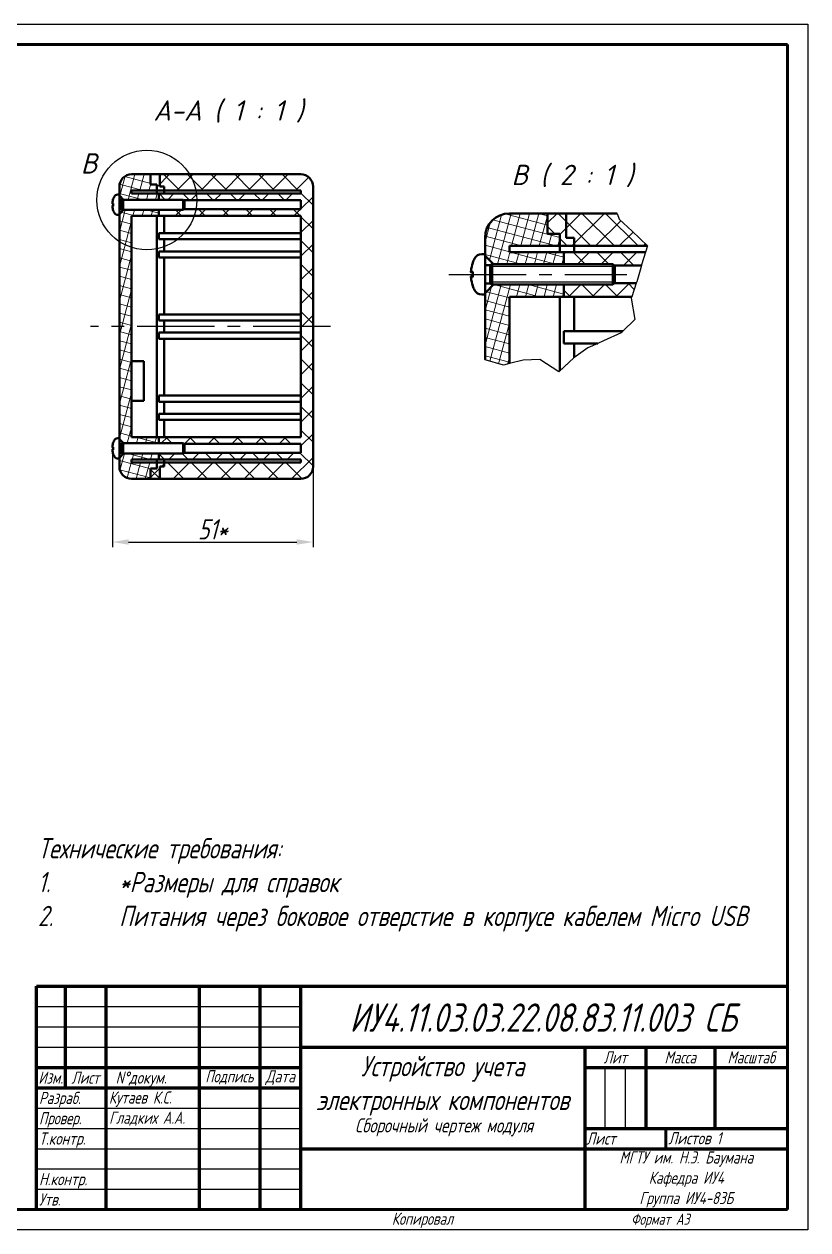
# Model space of a CAD drawing. Header units: millimetres. Extents: x 3004 to 4026, y 1209 to 1506.
# Drawn here: x 3230.8 to 3423.8, y 1208.8 to 1505.8 of the extents above; entities that cross this region are included whole.
import ezdxf

# ---------------------------------------------------------------- set-up
doc = ezdxf.new("R2010")
doc.units = ezdxf.units.MM
doc.linetypes.add('CENTER2', pattern=[28.575, 19.05, -3.175, 3.175, -3.175])
for name, color, linetype, lineweight in [('Format', 7, 'Continuous', 60), ('Tonk', 7, 'Continuous', 25), ('Видимый контур (ГОСТ)', 7, 'Continuous', 50), ('Граница выносного элемента (ГОСТ)', 7, 'Continuous', 25), ('Линия обрыва (ГОСТ)', 7, 'Continuous', 25), ('Обозначение (ГОСТ)', 7, 'Continuous', 25), ('Штриховка (ГОСТ)', 7, 'Continuous', 18)]:
    doc.layers.add(name, color=color, linetype=linetype, lineweight=lineweight)
doc.layers.add('KONTUR', color=7, linetype='Continuous')
doc.styles.get("Standard").update_dxf_attribs({"font": '', "width": 0.8, "oblique": 15})
doc.styles.add('Увеличенный текст (ГОСТ)', font='GOST Common Italic.ttf')
doc.styles.get('Standard').set_extended_font_data('GOST type B')
doc.dimstyles.new('ISO-25', dxfattribs={"dimtxt": 2.5, "dimasz": 2.5, "dimexe": 1.25, "dimexo": 0.625, "dimtad": 1, "dimtxsty": 'Standard', "dimcen": 2.5, "dimadec": 0, "dimazin": 0, "dimtfac": 1, "dimtmove": 0, "dimatfit": 3, "dimfxl": 1, "dimarcsym": 0})

# ---------------------------------------------------------------- blocks, each defined once
blk = doc.blocks.new('2dDetail0')
at = {"layer": 'Граница выносного элемента (ГОСТ)'}
blk.add_circle((241.36, 244.42), 12.28, dxfattribs=at)
at = {"layer": 'Граница выносного элемента (ГОСТ)', "insert": (225.1, 250.94), "char_height": 5, "attachment_point": 7, "style": 'Увеличенный текст (ГОСТ)'}
blk.add_mtext('B', dxfattribs=at)
blk = doc.blocks.new('*D22')
at = {"layer": 'Tonk', "color": 0, "lineweight": -2, "transparency": 16777216}
for p, q in [((3252.56, 1400.4), (3252.56, 1376.96)), ((3301.98, 1400.4), (3301.98, 1376.96)), ((3256.56, 1378.21), (3297.98, 1378.21))]:
    blk.add_line(p, q, dxfattribs=at)
at = {"layer": 'Tonk', "color": 0, "transparency": 16777216}
for points in [[(3256.56, 1378.88), (3256.56, 1377.55), (3252.56, 1378.21)], [(3297.98, 1378.88), (3297.98, 1377.55), (3301.98, 1378.21)]]:
    blk.add_solid(points, dxfattribs=at)
at = {"layer": 'Tonk', "color": 0, "transparency": 16777216, "insert": (3277.27, 1381.34), "char_height": 2.5, "attachment_point": 5}
blk.add_mtext('{\\H2x;51*}', dxfattribs=at)
blk = doc.blocks.new('*U34')
at = {"layer": 'Tonk', "color": 0, "linetype": 'CENTER2', "transparency": 16777216}
blk.add_line((25.81, 0), (-33.33, 0), dxfattribs=at)
blk = doc.blocks.new('*U35')
at = {"layer": 'Tonk', "color": 0, "linetype": 'CENTER2', "transparency": 16777216}
blk.add_line((-25.55, 0), (18.32, 0), dxfattribs=at)

msp = doc.modelspace()

# ---------------------------------------------------------------- hatches: boundary and pattern name
at = {"layer": 'Штриховка (ГОСТ)'}
h = msp.add_hatch(dxfattribs=at)
h.set_pattern_fill('ANSI37', color=256, scale=0.69, angle=120, style=0)
edge = h.paths.add_edge_path()
edge.add_ellipse((3257.278, 1396.782), major_axis=(0, 3), ratio=1, start_angle=90, end_angle=180, ccw=False)
edge.add_line((3254.278, 1396.782), (3254.278, 1398.782))
edge.add_line((3254.278, 1398.782), (3254.278, 1398.982))
edge.add_line((3254.278, 1398.982), (3255.328, 1400.032))
edge.add_line((3255.328, 1400.032), (3263.978, 1400.032))
edge.add_line((3263.978, 1400.032), (3263.978, 1398.532))
edge.add_line((3263.978, 1398.532), (3257.278, 1398.532))
edge.add_line((3257.278, 1398.532), (3257.278, 1397.782))
edge.add_line((3257.278, 1397.782), (3263.489, 1397.782))
edge.add_line((3263.489, 1397.782), (3263.489, 1396.247))
edge.add_line((3263.489, 1396.247), (3261.968, 1396.247))
edge.add_line((3261.968, 1396.247), (3261.968, 1393.782))
edge.add_line((3261.968, 1393.782), (3257.278, 1393.782))
edge = h.paths.add_edge_path()
edge.add_ellipse((3257.278, 1465.782), major_axis=(3, 0), ratio=1, start_angle=90, end_angle=180, ccw=False)
edge.add_line((3257.278, 1468.782), (3261.993, 1468.782))
edge.add_line((3261.993, 1468.782), (3261.993, 1466.287))
edge.add_line((3261.993, 1466.287), (3263.464, 1466.287))
edge.add_line((3263.464, 1466.287), (3263.464, 1464.782))
edge.add_line((3263.464, 1464.782), (3257.278, 1464.782))
edge.add_line((3257.278, 1464.782), (3257.278, 1464.032))
edge.add_line((3257.278, 1464.032), (3263.978, 1464.032))
edge.add_line((3263.978, 1464.032), (3263.978, 1462.532))
edge.add_line((3263.978, 1462.532), (3255.328, 1462.532))
edge.add_line((3255.328, 1462.532), (3254.278, 1463.582))
edge.add_line((3254.278, 1463.582), (3254.278, 1463.782))
edge.add_line((3254.278, 1463.782), (3254.278, 1465.782))
h.paths.add_polyline_path([(3254.278, 1403.582), (3254.278, 1403.782), (3254.278, 1458.782), (3254.278, 1458.982), (3255.328, 1460.032), (3263.978, 1460.032), (3263.978, 1458.532), (3257.278, 1458.532), (3257.278, 1422.782), (3257.278, 1422.782), (3257.278, 1412.982), (3257.278, 1412.982), (3257.278, 1404.032), (3263.978, 1404.032), (3263.978, 1402.532), (3255.328, 1402.532)])
h = msp.add_hatch(dxfattribs=at)
h.set_pattern_fill('ANSI37', color=256, scale=1.3, style=0)
edge = h.paths.add_edge_path()
edge.add_line((3301.978, 1396.782), (3301.978, 1465.782))
edge.add_ellipse((3298.978, 1465.782), major_axis=(0, 3), ratio=1, start_angle=270, end_angle=360)
edge.add_line((3298.978, 1468.782), (3261.978, 1468.782))
edge.add_line((3261.978, 1468.782), (3261.978, 1466.282))
edge.add_line((3261.978, 1466.282), (3263.478, 1466.282))
edge.add_line((3263.478, 1466.282), (3263.478, 1464.782))
edge.add_line((3263.478, 1464.782), (3298.978, 1464.782))
edge.add_line((3298.978, 1464.782), (3298.978, 1464.032))
edge.add_line((3298.978, 1464.032), (3263.978, 1464.032))
edge.add_line((3263.978, 1464.032), (3263.978, 1462.532))
edge.add_line((3263.978, 1462.532), (3270.002, 1462.532))
edge.add_line((3270.002, 1462.532), (3270.152, 1462.382))
edge.add_line((3270.152, 1462.382), (3298.978, 1462.382))
edge.add_line((3298.978, 1462.382), (3298.978, 1460.182))
edge.add_line((3298.978, 1460.182), (3270.152, 1460.182))
edge.add_line((3270.152, 1460.182), (3270.002, 1460.032))
edge.add_line((3270.002, 1460.032), (3263.978, 1460.032))
edge.add_line((3263.978, 1460.032), (3263.978, 1458.532))
edge.add_line((3263.978, 1458.532), (3298.978, 1458.532))
edge.add_line((3298.978, 1458.532), (3298.978, 1404.032))
edge.add_line((3298.978, 1404.032), (3263.978, 1404.032))
edge.add_line((3263.978, 1404.032), (3263.978, 1402.532))
edge.add_line((3263.978, 1402.532), (3270.002, 1402.532))
edge.add_line((3270.002, 1402.532), (3270.152, 1402.382))
edge.add_line((3270.152, 1402.382), (3298.978, 1402.382))
edge.add_line((3298.978, 1402.382), (3298.978, 1400.182))
edge.add_line((3298.978, 1400.182), (3270.152, 1400.182))
edge.add_line((3270.152, 1400.182), (3270.002, 1400.032))
edge.add_line((3270.002, 1400.032), (3263.978, 1400.032))
edge.add_line((3263.978, 1400.032), (3263.978, 1398.532))
edge.add_line((3263.978, 1398.532), (3298.978, 1398.532))
edge.add_line((3298.978, 1398.532), (3298.978, 1397.782))
edge.add_line((3298.978, 1397.782), (3263.478, 1397.782))
edge.add_line((3263.478, 1397.782), (3263.478, 1396.282))
edge.add_line((3263.478, 1396.282), (3261.978, 1396.282))
edge.add_line((3261.978, 1396.282), (3261.978, 1393.782))
edge.add_line((3261.978, 1393.782), (3298.978, 1393.782))
edge.add_ellipse((3298.978, 1396.782), major_axis=(3, 0), ratio=1, start_angle=270, end_angle=360)
h = msp.add_hatch(dxfattribs=at)
h.set_pattern_fill('ANSI37', color=256, scale=0.69, angle=120, style=0)
edge = h.paths.add_edge_path()
edge.add_ellipse((3350.327, 1453.145), major_axis=(0, -6), ratio=1, start_angle=180, end_angle=270, ccw=False)
edge.add_line((3350.327, 1459.145), (3359.683, 1459.145))
edge.add_line((3359.683, 1459.145), (3359.683, 1454.134))
edge.add_line((3359.683, 1454.134), (3362.718, 1454.134))
edge.add_line((3362.718, 1454.134), (3362.718, 1451.145))
edge.add_line((3362.718, 1451.145), (3350.327, 1451.145))
edge.add_line((3350.327, 1451.145), (3350.327, 1449.645))
edge.add_line((3350.327, 1449.645), (3363.727, 1449.645))
edge.add_line((3363.727, 1449.645), (3363.727, 1446.645))
edge.add_line((3363.727, 1446.645), (3346.427, 1446.645))
edge.add_line((3346.427, 1446.645), (3344.327, 1448.745))
edge.add_line((3344.327, 1448.745), (3344.327, 1449.145))
edge.add_line((3344.327, 1449.145), (3344.327, 1453.145))
h.paths.add_polyline_path([(3344.327, 1439.145), (3344.327, 1439.545), (3346.427, 1441.645), (3363.727, 1441.645), (3363.727, 1438.645), (3350.327, 1438.645), (3350.327, 1422.151), (3348.853, 1421.778), (3344.352, 1423.119), (3344.327, 1423.187)])
h = msp.add_hatch(dxfattribs=at)
h.set_pattern_fill('ANSI37', color=256, scale=1.3, style=0)
h.paths.add_polyline_path([(3363.727, 1438.645), (3380.45, 1438.645), (3381.578, 1441.945), (3376.075, 1441.945), (3375.775, 1441.645), (3363.727, 1441.645)])
h.paths.add_polyline_path([(3383.87, 1449.645), (3363.727, 1449.645), (3363.727, 1446.645), (3375.775, 1446.645), (3376.075, 1446.345), (3382.851, 1446.345), (3382.895, 1446.497)])
h.paths.add_polyline_path([(3376.895, 1459.145), (3377.364, 1457.764), (3380.579, 1454.77), (3384.342, 1451.168), (3384.334, 1451.145), (3362.727, 1451.145), (3362.727, 1454.145), (3359.727, 1454.145), (3359.727, 1459.145)])

# ---------------------------------------------------------------- linework, layer by layer
msp.add_line((3368.849, 1213.782), (3368.849, 1213.782))
at = {"layer": 'Format'}
for p, q in [((3418.849, 1500.782), (3023.849, 1500.782)), ((3418.849, 1213.782), (3418.849, 1500.782)), ((3388.901, 1233.782), (3388.901, 1228.782)), ((3418.849, 1213.782), (3011.849, 1213.782))]:
    msp.add_line(p, q, dxfattribs=at)
at = {"layer": 'Format', "lineweight": 70}
for p, q in [((3233.901, 1213.782), (3233.901, 1268.782)), ((3233.901, 1268.782), (3418.849, 1268.782)), ((3240.901, 1268.782), (3240.901, 1243.782)), ((3250.901, 1268.782), (3250.901, 1213.782)), ((3273.901, 1268.782), (3273.901, 1213.782)), ((3288.901, 1268.782), (3288.901, 1213.782)), ((3298.901, 1268.782), (3298.901, 1213.782)), ((3298.901, 1253.782), (3418.849, 1253.782)), ((3368.901, 1253.782), (3368.901, 1213.782)), ((3383.901, 1253.782), (3383.901, 1233.782)), ((3400.901, 1253.782), (3400.901, 1233.782)), ((3233.901, 1248.782), (3298.901, 1248.782)), ((3368.901, 1248.782), (3418.849, 1248.782)), ((3233.901, 1243.782), (3298.901, 1243.782)), ((3368.901, 1233.782), (3418.901, 1233.782)), ((3298.901, 1228.782), (3418.901, 1228.782))]:
    msp.add_line(p, q, dxfattribs=at)
at = {"layer": 'KONTUR'}
for p, q in [((3003.849, 1505.782), (3423.849, 1505.782)), ((3423.849, 1505.782), (3423.849, 1208.782)), ((3423.849, 1208.782), (3003.849, 1208.782))]:
    msp.add_line(p, q, dxfattribs=at)
at = {"layer": 'Tonk'}
for p, q in [((3376.327, 1446.093), (3346.127, 1446.093)), ((3376.327, 1442.197), (3346.127, 1442.197)), ((3233.901, 1263.782), (3298.901, 1263.782)), ((3233.901, 1258.782), (3298.901, 1258.782)), ((3233.901, 1253.782), (3298.901, 1253.782)), ((3373.901, 1233.782), (3373.901, 1248.782)), ((3378.901, 1233.782), (3378.901, 1248.782)), ((3233.901, 1238.782), (3298.901, 1238.782)), ((3233.901, 1233.782), (3298.901, 1233.782)), ((3233.901, 1228.782), (3298.901, 1228.782)), ((3233.901, 1223.782), (3298.901, 1223.782)), ((3233.901, 1218.782), (3298.901, 1218.782))]:
    msp.add_line(p, q, dxfattribs=at)
at = {"layer": 'Видимый контур (ГОСТ)'}
for p, q in [((3264.278, 1468.782), (3257.278, 1468.782)), ((3298.978, 1468.782), (3261.978, 1468.782)), ((3261.978, 1468.782), (3261.978, 1466.282)), ((3264.278, 1465.782), (3264.278, 1468.782)), ((3254.278, 1465.782), (3254.278, 1463.782)), ((3257.278, 1464.032), (3257.278, 1464.782)), ((3257.278, 1464.782), (3265.278, 1464.782)), ((3261.978, 1466.282), (3263.478, 1466.282)), ((3263.478, 1466.282), (3263.478, 1464.782)), ((3263.478, 1464.782), (3298.978, 1464.782)), ((3263.478, 1464.782), (3263.478, 1464.032)), ((3265.278, 1465.782), (3264.278, 1465.782)), ((3265.278, 1464.782), (3265.278, 1465.782)), ((3265.278, 1464.032), (3265.278, 1464.782)), ((3298.978, 1464.782), (3298.978, 1464.032)), ((3301.978, 1396.782), (3301.978, 1465.782)), ((3252.556, 1461.54), (3252.771, 1461.522)), ((3252.771, 1462.698), (3252.771, 1462.683)), ((3252.771, 1461.608), (3252.771, 1460.956)), ((3253.878, 1463.782), (3254.278, 1463.782)), ((3254.278, 1458.782), (3254.278, 1463.782)), ((3254.278, 1463.582), (3255.328, 1462.532)), ((3254.278, 1462.394), (3254.902, 1462.394)), ((3254.902, 1462.394), (3255.178, 1462.532)), ((3254.902, 1460.17), (3254.902, 1462.394)), ((3255.178, 1460.032), (3255.178, 1462.532)), ((3255.178, 1462.532), (3270.002, 1462.532)), ((3263.978, 1464.032), (3257.278, 1464.032)), ((3298.978, 1464.032), (3263.978, 1464.032)), ((3263.978, 1464.032), (3263.978, 1462.532)), ((3263.978, 1462.532), (3263.978, 1464.032)), ((3270.002, 1460.032), (3270.002, 1462.532)), ((3270.278, 1462.256), (3270.002, 1462.532)), ((3270.152, 1462.382), (3298.978, 1462.382)), ((3270.278, 1462.256), (3270.278, 1460.308)), ((3298.978, 1462.382), (3298.978, 1460.182)), ((3252.556, 1461.024), (3252.771, 1461.042)), ((3252.771, 1459.88), (3252.771, 1459.866)), ((3253.878, 1458.782), (3254.278, 1458.782)), ((3254.278, 1460.17), (3254.902, 1460.17)), ((3255.328, 1460.032), (3254.278, 1458.982)), ((3254.278, 1458.782), (3254.278, 1403.782)), ((3254.902, 1460.17), (3255.178, 1460.032)), ((3255.178, 1460.032), (3270.002, 1460.032)), ((3257.278, 1422.782), (3257.278, 1458.532)), ((3257.278, 1458.532), (3263.978, 1458.532)), ((3263.478, 1458.532), (3263.478, 1404.032)), ((3263.978, 1460.032), (3263.978, 1458.532)), ((3263.978, 1458.532), (3263.978, 1460.032)), ((3263.978, 1458.532), (3298.978, 1458.532)), ((3265.278, 1454.282), (3265.278, 1458.532)), ((3270.278, 1460.308), (3270.002, 1460.032)), ((3298.978, 1460.182), (3270.152, 1460.182)), ((3298.978, 1458.532), (3298.978, 1404.032)), ((3364.327, 1459.145), (3350.327, 1459.145)), ((3359.727, 1459.145), (3359.727, 1454.145)), ((3376.895, 1459.145), (3359.727, 1459.145)), ((3364.327, 1453.145), (3364.327, 1459.145)), ((3263.978, 1454.282), (3298.978, 1454.282)), ((3263.978, 1452.782), (3263.978, 1454.282)), ((3263.978, 1452.782), (3298.978, 1452.782)), ((3265.278, 1449.782), (3265.278, 1452.782)), ((3344.327, 1453.145), (3344.327, 1449.145)), ((3359.727, 1454.145), (3362.727, 1454.145)), ((3362.727, 1454.145), (3362.727, 1451.145)), ((3366.327, 1453.145), (3364.327, 1453.145)), ((3366.327, 1451.145), (3366.327, 1453.145)), ((3263.978, 1449.782), (3298.978, 1449.782)), ((3263.978, 1448.282), (3263.978, 1449.782)), ((3350.327, 1449.645), (3350.327, 1451.145)), ((3350.327, 1451.145), (3366.327, 1451.145)), ((3363.727, 1449.645), (3350.327, 1449.645)), ((3362.727, 1451.145), (3384.334, 1451.145)), ((3362.727, 1451.145), (3362.727, 1449.645)), ((3383.87, 1449.645), (3363.727, 1449.645)), ((3363.727, 1449.645), (3363.727, 1446.645)), ((3363.727, 1446.645), (3363.727, 1449.645)), ((3366.327, 1449.645), (3366.327, 1451.145)), ((3263.978, 1448.282), (3298.978, 1448.282)), ((3265.278, 1434.282), (3265.278, 1448.282)), ((3341.312, 1446.976), (3341.312, 1446.948)), ((3343.526, 1449.145), (3344.327, 1449.145)), ((3344.327, 1439.145), (3344.327, 1449.145)), ((3344.327, 1448.745), (3346.427, 1446.645)), ((3345.575, 1446.369), (3346.127, 1446.645)), ((3346.127, 1441.645), (3346.127, 1446.645)), ((3346.127, 1446.645), (3375.775, 1446.645)), ((3375.775, 1441.645), (3375.775, 1446.645)), ((3376.327, 1446.093), (3375.775, 1446.645)), ((3340.883, 1444.662), (3341.312, 1444.624)), ((3340.883, 1443.628), (3341.312, 1443.666)), ((3341.312, 1444.797), (3341.312, 1443.493)), ((3344.327, 1446.369), (3345.575, 1446.369)), ((3345.575, 1441.921), (3345.575, 1446.369)), ((3376.075, 1446.345), (3382.851, 1446.345)), ((3376.327, 1446.093), (3376.327, 1442.197)), ((3341.312, 1441.342), (3341.312, 1441.314)), ((3344.327, 1441.921), (3345.575, 1441.921)), ((3346.427, 1441.645), (3344.327, 1439.545)), ((3345.575, 1441.921), (3346.127, 1441.645)), ((3346.127, 1441.645), (3375.775, 1441.645)), ((3363.727, 1441.645), (3363.727, 1438.645)), ((3363.727, 1438.645), (3363.727, 1441.645)), ((3376.327, 1442.197), (3375.775, 1441.645)), ((3381.578, 1441.945), (3376.075, 1441.945)), ((3343.526, 1439.145), (3344.327, 1439.145)), ((3344.327, 1439.145), (3344.327, 1423.187)), ((3350.327, 1422.151), (3350.327, 1438.645)), ((3350.327, 1438.645), (3363.727, 1438.645)), ((3362.727, 1438.645), (3362.727, 1420.339)), ((3363.727, 1438.645), (3380.45, 1438.645)), ((3366.327, 1430.145), (3366.327, 1438.645)), ((3263.978, 1434.282), (3298.978, 1434.282)), ((3263.978, 1432.782), (3263.978, 1434.282)), ((3263.978, 1432.782), (3298.978, 1432.782)), ((3265.278, 1429.782), (3265.278, 1432.782)), ((3263.978, 1429.782), (3298.978, 1429.782)), ((3263.978, 1428.282), (3263.978, 1429.782)), ((3363.727, 1430.145), (3378.274, 1430.145)), ((3363.727, 1427.145), (3363.727, 1430.145)), ((3263.978, 1428.282), (3298.978, 1428.282)), ((3265.278, 1414.282), (3265.278, 1428.282)), ((3363.727, 1427.145), (3372.118, 1427.145)), ((3366.327, 1423.695), (3366.327, 1427.145)), ((3257.278, 1412.982), (3257.278, 1422.782)), ((3257.278, 1422.782), (3257.278, 1422.782)), ((3257.278, 1422.782), (3260.278, 1422.782)), ((3260.278, 1422.782), (3260.278, 1412.982)), ((3263.978, 1414.282), (3298.978, 1414.282)), ((3263.978, 1412.782), (3263.978, 1414.282)), ((3257.278, 1404.032), (3257.278, 1412.982)), ((3257.278, 1412.982), (3257.278, 1412.982)), ((3260.278, 1412.982), (3257.278, 1412.982)), ((3263.978, 1412.782), (3298.978, 1412.782)), ((3265.278, 1409.782), (3265.278, 1412.782)), ((3263.978, 1409.782), (3298.978, 1409.782)), ((3263.978, 1408.282), (3263.978, 1409.782)), ((3263.978, 1408.282), (3298.978, 1408.282)), ((3265.278, 1404.032), (3265.278, 1408.282)), ((3252.771, 1402.698), (3252.771, 1402.683)), ((3253.878, 1403.782), (3254.278, 1403.782)), ((3254.278, 1398.782), (3254.278, 1403.782)), ((3254.278, 1403.582), (3255.328, 1402.532)), ((3254.278, 1402.394), (3254.902, 1402.394)), ((3254.902, 1402.394), (3255.178, 1402.532)), ((3254.902, 1400.17), (3254.902, 1402.394)), ((3255.178, 1400.032), (3255.178, 1402.532)), ((3255.178, 1402.532), (3270.002, 1402.532)), ((3263.978, 1404.032), (3257.278, 1404.032)), ((3298.978, 1404.032), (3263.978, 1404.032)), ((3263.978, 1404.032), (3263.978, 1402.532)), ((3263.978, 1402.532), (3263.978, 1404.032)), ((3270.002, 1400.032), (3270.002, 1402.532)), ((3270.278, 1402.256), (3270.002, 1402.532)), ((3270.152, 1402.382), (3298.978, 1402.382)), ((3270.278, 1402.256), (3270.278, 1400.308)), ((3298.978, 1402.382), (3298.978, 1400.182)), ((3252.556, 1401.54), (3252.771, 1401.522)), ((3252.556, 1401.024), (3252.771, 1401.042)), ((3252.771, 1401.608), (3252.771, 1400.956)), ((3252.771, 1399.88), (3252.771, 1399.866)), ((3254.278, 1400.17), (3254.902, 1400.17)), ((3255.328, 1400.032), (3254.278, 1398.982)), ((3254.902, 1400.17), (3255.178, 1400.032)), ((3255.178, 1400.032), (3270.002, 1400.032)), ((3263.978, 1400.032), (3263.978, 1398.532)), ((3263.978, 1398.532), (3263.978, 1400.032)), ((3270.278, 1400.308), (3270.002, 1400.032)), ((3298.978, 1400.182), (3270.152, 1400.182)), ((3253.878, 1398.782), (3254.278, 1398.782)), ((3254.278, 1398.782), (3254.278, 1396.782)), ((3257.278, 1397.782), (3257.278, 1398.532)), ((3257.278, 1398.532), (3263.978, 1398.532)), ((3265.278, 1397.782), (3257.278, 1397.782)), ((3263.478, 1396.282), (3261.978, 1396.282)), ((3261.978, 1396.282), (3261.978, 1393.782)), ((3263.478, 1398.532), (3263.478, 1397.782)), ((3298.978, 1397.782), (3263.478, 1397.782)), ((3263.478, 1397.782), (3263.478, 1396.282)), ((3263.978, 1398.532), (3298.978, 1398.532)), ((3264.278, 1393.782), (3264.278, 1396.782)), ((3264.278, 1396.782), (3265.278, 1396.782)), ((3265.278, 1397.782), (3265.278, 1398.532)), ((3265.278, 1396.782), (3265.278, 1397.782)), ((3298.978, 1398.532), (3298.978, 1397.782)), ((3257.278, 1393.782), (3264.278, 1393.782)), ((3261.978, 1393.782), (3298.978, 1393.782))]:
    msp.add_line(p, q, dxfattribs=at)
for centre, radius, start, end in [((3257.278, 1465.782), 3, 90, 180), ((3298.978, 1465.782), 3, 0, 90), ((3252.911, 1462.698), 0.14, 160.54359, 180), ((3256.918, 1461.282), 4.39, 153.73923, 160.54359), ((3253.878, 1462.782), 1, 90.01, 153.73923), ((3252.911, 1459.866), 0.14, 180, 199.45641), ((3256.918, 1461.282), 4.39, 199.45641, 206.26077), ((3253.878, 1459.782), 1, 206.26077, 269.99), ((3350.327, 1453.145), 6, 90, 180), ((3341.592, 1446.976), 0.28, 160.54359, 180), ((3349.607, 1444.145), 8.78, 153.73923, 160.54359), ((3343.527, 1447.145), 2, 90.01, 153.73923), ((3341.592, 1441.314), 0.28, 180, 199.45641), ((3349.607, 1444.145), 8.78, 199.45641, 206.26077), ((3343.527, 1441.145), 2, 206.26077, 269.99), ((3252.911, 1402.698), 0.14, 160.54359, 180), ((3256.918, 1401.282), 4.39, 153.73923, 160.54359), ((3253.878, 1402.782), 1, 90.01, 153.73923), ((3252.911, 1399.866), 0.14, 180, 199.45641), ((3256.918, 1401.282), 4.39, 199.45641, 206.26077), ((3253.878, 1399.782), 1, 206.26077, 269.99), ((3257.278, 1396.782), 3, 180, 270), ((3298.978, 1396.782), 3, 270, 0)]:
    msp.add_arc(centre, radius, start, end, dxfattribs=at)
for centre, major_axis, ratio, start_param, end_param in [((3256.904, 1461.297), (3.157, 3.046), 0.9920917, 2.0414611, 2.2736634), ((3256.904, 1461.121), (-4.37, 0.384), 0.0903208, 5.954588, 6.1867903), ((3256.904, 1461.443), (-4.37, -0.384), 0.0903208, 0.096395, 0.3285973), ((3256.904, 1461.267), (-3.157, 3.046), 0.9920917, 0.8679292, 1.1001315), ((3349.579, 1444.174), (6.314, 6.093), 0.9920917, 2.0414611, 2.2736634), ((3349.579, 1443.822), (-8.74, 0.768), 0.0903208, 5.954588, 6.1867903), ((3349.579, 1444.467), (-8.74, -0.768), 0.0903208, 0.096395, 0.3285973), ((3349.579, 1444.115), (-6.314, 6.093), 0.9920917, 0.8679292, 1.1001315), ((3256.904, 1401.297), (3.157, 3.046), 0.9920917, 2.0414611, 2.2736634), ((3256.904, 1401.121), (-4.37, 0.384), 0.0903208, 5.954588, 6.1867903), ((3256.904, 1401.443), (-4.37, -0.384), 0.0903208, 0.096395, 0.3285973), ((3256.904, 1401.267), (-3.157, 3.046), 0.9920917, 0.8679292, 1.1001315)]:
    msp.add_ellipse(centre, major_axis=major_axis, ratio=ratio, start_param=start_param, end_param=end_param, dxfattribs=at)
for points in [[(3252.557, 1461.541), (3252.555, 1461.539), (3252.553, 1461.541), (3252.551, 1461.554), (3252.55, 1461.565), (3252.549, 1461.591), (3252.55, 1461.608), (3252.551, 1461.646), (3252.553, 1461.668), (3252.555, 1461.697), (3252.556, 1461.707), (3252.557, 1461.717)], [(3252.557, 1460.847), (3252.555, 1460.867), (3252.553, 1460.889), (3252.551, 1460.93), (3252.55, 1460.949), (3252.549, 1460.98), (3252.55, 1460.995), (3252.551, 1461.015), (3252.553, 1461.021), (3252.555, 1461.024), (3252.556, 1461.024), (3252.557, 1461.023)], [(3340.886, 1444.663), (3340.881, 1444.659), (3340.878, 1444.664), (3340.872, 1444.69), (3340.871, 1444.711), (3340.87, 1444.764), (3340.87, 1444.798), (3340.874, 1444.874), (3340.877, 1444.916), (3340.882, 1444.975), (3340.884, 1444.995), (3340.886, 1445.015)], [(3340.886, 1443.274), (3340.881, 1443.315), (3340.878, 1443.359), (3340.872, 1443.441), (3340.871, 1443.479), (3340.87, 1443.542), (3340.87, 1443.57), (3340.874, 1443.61), (3340.877, 1443.622), (3340.882, 1443.628), (3340.884, 1443.629), (3340.886, 1443.627)], [(3252.557, 1401.541), (3252.555, 1401.539), (3252.553, 1401.541), (3252.551, 1401.554), (3252.55, 1401.565), (3252.549, 1401.591), (3252.55, 1401.608), (3252.551, 1401.646), (3252.553, 1401.668), (3252.555, 1401.697), (3252.556, 1401.707), (3252.557, 1401.717)], [(3252.557, 1400.847), (3252.555, 1400.867), (3252.553, 1400.889), (3252.551, 1400.93), (3252.55, 1400.949), (3252.549, 1400.98), (3252.55, 1400.995), (3252.551, 1401.015), (3252.553, 1401.021), (3252.555, 1401.024), (3252.556, 1401.024), (3252.557, 1401.023)]]:
    msp.add_open_spline(points, degree=3, knots=[0, 0, 0, 0, 0.006108578, 0.006108578, 0.012217156, 0.012217156, 0.018309373, 0.018309373, 0.02440159, 0.02440159, 0.027283129, 0.027283129, 0.027283129, 0.027283129], dxfattribs=at)
for points in [[(3252.771, 1461.608), (3252.771, 1461.609), (3252.774, 1461.611), (3252.779, 1461.612)], [(3252.779, 1460.952), (3252.774, 1460.953), (3252.771, 1460.955), (3252.771, 1460.956)], [(3341.312, 1444.797), (3341.312, 1444.799), (3341.318, 1444.802), (3341.328, 1444.804)], [(3341.328, 1443.486), (3341.318, 1443.487), (3341.312, 1443.49), (3341.312, 1443.493)], [(3252.771, 1401.608), (3252.771, 1401.609), (3252.774, 1401.611), (3252.779, 1401.612)], [(3252.779, 1400.952), (3252.774, 1400.953), (3252.771, 1400.955), (3252.771, 1400.956)]]:
    msp.add_open_spline(points, degree=3, dxfattribs=at)
at = {"layer": 'Линия обрыва (ГОСТ)'}
for p, q in [((3376.895, 1459.145), (3377.364, 1457.764)), ((3377.364, 1457.764), (3380.579, 1454.77)), ((3380.579, 1454.77), (3384.342, 1451.168)), ((3383.87, 1449.645), (3382.895, 1446.497)), ((3384.334, 1451.145), (3383.87, 1449.645)), ((3384.342, 1451.168), (3384.334, 1451.145)), ((3382.895, 1446.497), (3382.851, 1446.345)), ((3382.851, 1446.345), (3381.697, 1442.292)), ((3381.578, 1441.945), (3380.45, 1438.645)), ((3381.697, 1442.292), (3381.578, 1441.945)), ((3380.45, 1438.645), (3380.337, 1438.313)), ((3380.337, 1438.313), (3381.2, 1433.016)), ((3381.2, 1433.016), (3378.274, 1430.145)), ((3377.843, 1429.721), (3373.544, 1427.794)), ((3378.274, 1430.145), (3377.843, 1429.721)), ((3369.668, 1426.029), (3366.185, 1423.596)), ((3372.118, 1427.145), (3369.668, 1426.029)), ((3373.544, 1427.794), (3372.118, 1427.145)), ((3344.352, 1423.119), (3344.327, 1423.187)), ((3348.853, 1421.778), (3344.352, 1423.119)), ((3353.707, 1423.004), (3350.327, 1422.151)), ((3357.85, 1423.162), (3353.707, 1423.004)), ((3362.5, 1420.126), (3357.85, 1423.162)), ((3366.185, 1423.596), (3362.5, 1420.126)), ((3366.185, 1423.596), (3362.727, 1420.339)), ((3366.327, 1423.695), (3366.185, 1423.596)), ((3350.327, 1422.151), (3348.853, 1421.778))]:
    msp.add_line(p, q, dxfattribs=at)

# ---------------------------------------------------------------- block references
at = {"layer": 'Tonk', "linetype": 'CENTER2'}
for name, p in [('*U35', (3360.951, 1444.145)), ('*U34', (3280.478, 1431.282))]:
    msp.add_blockref(name, p, dxfattribs=at)
at = {"layer": 'Граница выносного элемента (ГОСТ)'}
msp.add_blockref('2dDetail0', (3019.68, 1218.034), dxfattribs=at)

# ---------------------------------------------------------------- texts
at = {"oblique": 15, "width": 0.8}
for s, height, p in [('Копировал', 3, (3321.384, 1210.032)), ('Формат А3', 2.75, (3380.313, 1210.032))]:
    msp.add_text(s, height=height, dxfattribs=at).set_placement(p)
for s, insert, char_height, width, attachment_point in [('{\\C0;ИУ4.11.03.03.22.08.83.11.003 СБ}', (3358.614, 1261.067), 7, 129.41394, 5), ('\\pxqc;Устройство учета электронных компонентов', (3333.901, 1244.266), 5, 70, 5), ('Лит', (3376.401, 1251.282), 3, 15, 5), ('Масса', (3392.401, 1251.282), 3, 17, 5), ('Масштаб', (3409.901, 1251.282), 3, 18, 5), ('Изм.', (3237.349, 1246.282), 3, 7, 5), ('Лист', (3245.901, 1246.282), 3, 10, 5), ('N°{\\fISOCPEUR|b0|i0|c204|p34;докум}.', (3253.36, 1247.801), 3, 22.4183, 1), ('Подпись', (3281.376, 1246.368), 3, 15, 5), ('{\\fISOCPEUR|b0|i0|c204|p34;Дата}', (3293.901, 1246.282), 3, 10, 5), ('Разраб.', (3234.483, 1242.779), 3, 17, 1), ('Провер.', (3234.483, 1237.779), 3, 17, 1), ('{\\fISOCPEUR|b0|i0|c204|p34;Т}.{\\fISOCPEUR|b0|i0|c204|p34;контр}.', (3234.483, 1232.779), 3, 17, 1), ('{\\fISOCPEUR|b0|i0|c204|p34;Лист } ', (3369.278, 1231.282), 3, 20, 4), ('{\\fISOCPEUR|b0|i0|c204|p34;Листов} 1', (3389.483, 1232.861), 3, 30, 1), ('{\\fISOCPEUR|b0|i0|c204|p34;Н}.{\\fISOCPEUR|b0|i0|c204|p34;контр}.', (3234.483, 1222.779), 3, 19.4235, 1), ('Утв.', (3234.483, 1217.779), 3, 17, 1)]:
    msp.add_mtext(s, dxfattribs=dict(insert=insert, char_height=char_height, width=width, attachment_point=attachment_point))
at = {"attachment_point": 1}
for s, width, heights, insert, char_height in [('Кутаев К.С.', 23, [0], (3251.696, 1242.896), 3), ('Гладких А.А.', 29.22179, [8], (3251.734, 1237.907), 3), ('\\pxqc;Сборочный чертеж модуля', 69.61922, [11.583], (3299.419, 1236.275), 3.5), ('\\pxqc;МГТУ им. Н.Э. Баумана\\PКафедра ИУ4\\PГруппа ИУ4-83Б', 50, [0], (3368.901, 1228.133), 3)]:
    msp.add_mtext_dynamic_manual_height_columns(s, width=width, gutter_width=12.5, heights=heights, dxfattribs=dict(at, insert=insert, char_height=char_height))
at = {"layer": 'Tonk', "insert": (3234.231, 1305.275), "char_height": 5, "attachment_point": 1}
msp.add_mtext_dynamic_manual_height_columns('\\A1;Технические требования:\\P1.^I*Размеры для справок\\P2.^IПитания через боковое отверстие в корпусе кабелем Micro USB', width=180.38953, gutter_width=20, heights=[224.592], dxfattribs=at)
at = {"layer": 'Обозначение (ГОСТ)', "char_height": 5, "attachment_point": 7, "style": 'Увеличенный текст (ГОСТ)'}
for s, insert in [('A-A ( 1 : 1 )', (3262.675, 1481.515)), ('B ( 2 : 1 )', (3350.842, 1465.645))]:
    msp.add_mtext(s, dxfattribs=dict(at, insert=insert))

# ---------------------------------------------------------------- dimensions: what is measured, and where the dimension line sits
at = {"layer": 'Tonk'}
dim = msp.add_linear_dim(base=(3301.978, 1378.214), p1=(3252.556, 1401.024), p2=(3301.978, 1401.024), text='{\\H2x;51*}', dimstyle='ISO-25', override={"dimasz": 4}, dxfattribs=at)
dim.commit()
dim.dimension.update_dxf_attribs({"geometry": '*D22', "text_midpoint": (3277.267, 1381.339)})

doc.saveas('drawing.dxf')
